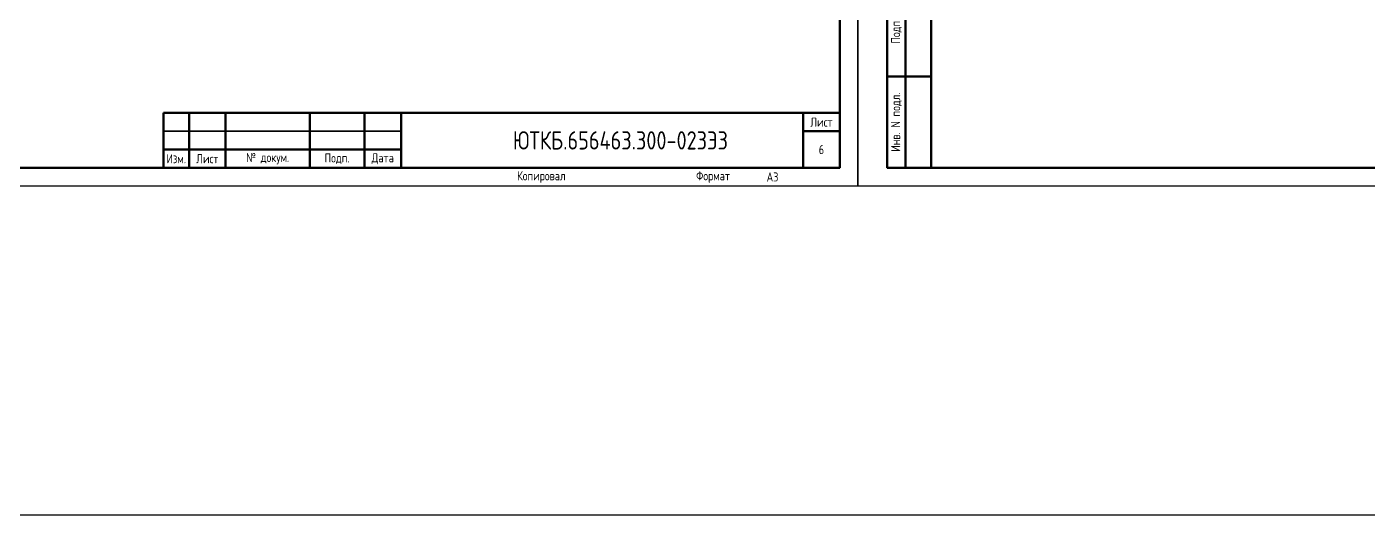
# Model space of a CAD drawing. Header units: millimetres. Extents: x -1117 to 6417, y -90 to 586.
# Drawn here: x 2292.6 to 2659.6, y -90 to 43.6 of the extents above; entities that cross this region are included whole.
import ezdxf

# ---------------------------------------------------------------- set-up
doc = ezdxf.new("R2010")
doc.units = ezdxf.units.MM
doc.styles.add('Gost_type_A', font='GOST_A.TTF')

# ---------------------------------------------------------------- blocks, each defined once
blk = doc.blocks.new('Формат_А3')
blk.add_lwpolyline([(-420, 297), (0, 297), (0, 0), (-420, 0)], close=True)
at = {"lineweight": 50}
blk.add_lwpolyline([(-400, 292), (-5, 292), (-5, 5), (-400, 5)], close=True, dxfattribs=at)
blk = doc.blocks.new('Штамп малый нижний')
at = {"lineweight": 50}
for points in [[(-185, 15), (-178, 15), (-178, 5), (-185, 5)], [(-178, 15), (-168, 15), (-168, 5), (-178, 5)], [(-168, 15), (-145, 15), (-145, 5), (-168, 5)], [(-145, 15), (-130, 15), (-130, 5), (-145, 5)], [(-130, 15), (-120, 15), (-120, 5), (-130, 5)], [(-120, 15), (-10, 15), (-10, 0), (-120, 0)], [(-10, 15), (0, 15), (0, 10), (-10, 10)], [(-10, 10), (0, 10), (0, 0), (-10, 0)], [(-185, 5), (-178, 5), (-178, 0), (-185, 0)], [(-178, 5), (-168, 5), (-168, 0), (-178, 0)], [(-168, 5), (-145, 5), (-145, 0), (-168, 0)], [(-145, 5), (-130, 5), (-130, 0), (-145, 0)], [(-130, 5), (-120, 5), (-120, 0), (-130, 0)]]:
    blk.add_lwpolyline(points, close=True, dxfattribs=at)
for points in [[(-185, 15), (-178, 15), (-178, 10), (-185, 10)], [(-178, 15), (-168, 15), (-168, 10), (-178, 10)], [(-168, 15), (-145, 15), (-145, 10), (-168, 10)], [(-145, 15), (-130, 15), (-130, 10), (-145, 10)], [(-130, 15), (-120, 15), (-120, 10), (-130, 10)], [(-185, 10), (-178, 10), (-178, 5), (-185, 5)], [(-178, 10), (-168, 10), (-168, 5), (-178, 5)], [(-168, 10), (-145, 10), (-145, 5), (-168, 5)], [(-145, 10), (-130, 10), (-130, 5), (-145, 5)], [(-130, 10), (-120, 10), (-120, 5), (-130, 5)]]:
    blk.add_lwpolyline(points, close=True)
at = {"char_height": 2.5, "style": 'Gost_type_A'}
for s, insert, width, attachment_point in [('Лист', (-5, 12.5), 10, 5), ('Изм.', (-181.5, 2.5), 7, 5), ('Лист', (-173, 2.5), 10, 5), ('№ докум.', (-156.5, 2.5), 23, 5), ('Подп.', (-137.5, 2.5), 15, 5), ('Дата', (-125, 2.5), 10, 5), ('Копировал', (-75, -2.53), 13.1202, 6), ('Формат', (-30, -2.53), 13.1202, 6)]:
    blk.add_mtext(s, dxfattribs=dict(at, insert=insert, width=width, attachment_point=attachment_point))
blk = doc.blocks.new('Штамп левый нижний')
at = {"lineweight": 50}
for points in [[(-12, 145), (-7, 145), (-7, 110), (-12, 110)], [(-7, 145), (0, 145), (0, 110), (-7, 110)], [(-12, 110), (-7, 110), (-7, 85), (-12, 85)], [(-7, 110), (0, 110), (0, 85), (-7, 85)], [(-12, 85), (-7, 85), (-7, 60), (-12, 60)], [(-7, 85), (0, 85), (0, 60), (-7, 60)], [(-12, 60), (-7, 60), (-7, 25), (-12, 25)], [(-7, 60), (0, 60), (0, 25), (-7, 25)], [(-12, 25), (-7, 25), (-7, 0), (-12, 0)], [(-7, 25), (0, 25), (0, 0), (-7, 0)]]:
    blk.add_lwpolyline(points, close=True, dxfattribs=at)
at = {"char_height": 2.5, "attachment_point": 5, "rotation": 90, "style": 'Gost_type_A'}
for s, insert, width in [('Подп. и дата', (-9.5, 127.5), 35), ('Инв. № дубл.', (-9.5, 97.5), 25), ('Взам. инв. №', (-9.5, 72.5), 25), ('Подп. и дата', (-9.5, 42.5), 35), ('Инв. N подл.', (-9.5, 12.5), 25)]:
    blk.add_mtext(s, dxfattribs=dict(at, insert=insert, width=width))

msp = doc.modelspace()

# ---------------------------------------------------------------- linework, layer by layer
msp.add_lwpolyline([(-1117.42, 586), (6417.25, 586), (6417.25, -90), (-1117.42, -90)], close=True)

# ---------------------------------------------------------------- block references
at = {"color": 1}
for name, p in [('Формат_А3', (2520, 0)), ('Формат_А3', (2940, 0)), ('Штамп левый нижний', (2540, 5)), ('Штамп малый нижний', (2515, 5))]:
    msp.add_blockref(name, p, dxfattribs=at)

# ---------------------------------------------------------------- texts
at = {"style": 'Gost_type_A'}
for s, insert, char_height, width, attachment_point in [('ЮТКБ.656463.300-023Э3', (2455, 12.5), 5, 120, 5), ('6', (2510, 10), 2.5, 10, 5), ('A3', (2495, 2.5), 2.5, 20, 4)]:
    msp.add_mtext(s, dxfattribs=dict(at, insert=insert, char_height=char_height, width=width, attachment_point=attachment_point))

doc.saveas('drawing.dxf')
